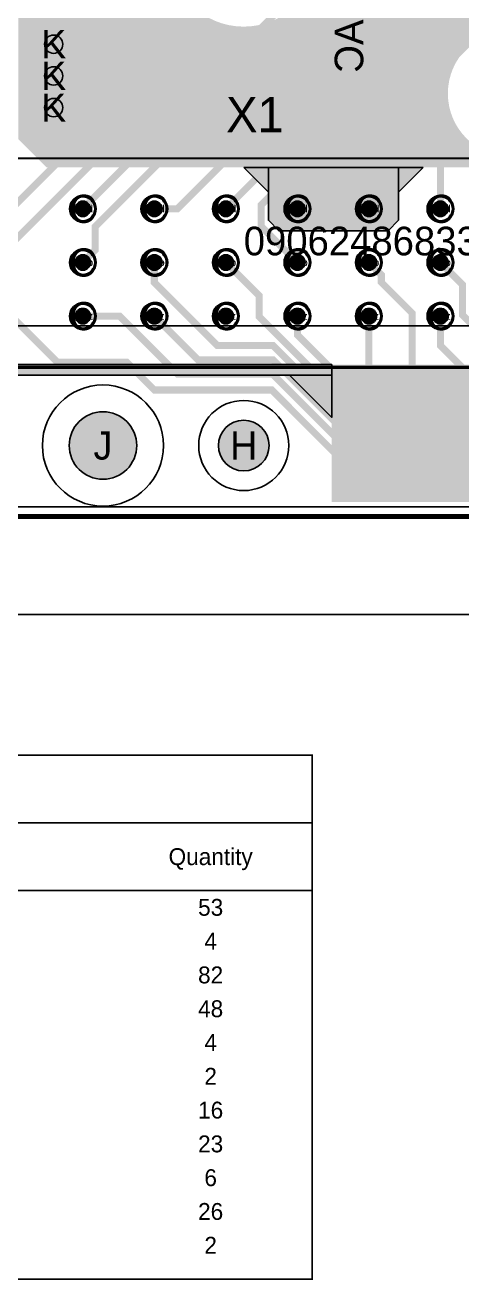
# Model space of a CAD drawing. Extents: x -2 to 260, y -54 to 137.
# Drawn here: x 102.5 to 133.5, y -54.3 to 34.9 of the extents above; entities that cross this region are included whole.
import ezdxf
from ezdxf.enums import TextEntityAlignment as Align

# ---------------------------------------------------------------- set-up
doc = ezdxf.new("R2010")
doc.units = 0
doc.header["$MEASUREMENT"] = 0
for name, color, linetype in [('ASSEMBLY_OUTLINES_TOP', 102, 'CONTINUOUS'), ('ASSEMBLY_PART_NUMBERS_BTM', 191, 'CONTINUOUS'), ('ASSEMBLY_PART_NUMBERS_TOP', 102, 'CONTINUOUS'), ('ASSEMBLY_REF_DES_TOP', 102, 'CONTINUOUS'), ('BOARD_OUTLINE', 10, 'CONTINUOUS'), ('DRILL_DRAWING', 21, 'CONTINUOUS'), ('GENERATED_SILKSCREEN_TOP', 140, 'CONTINUOUS'), ('MANUFACTURING_OUTLINES', 10, 'CONTINUOUS'), ('MOUNTING_HOLE_PADS_LAYER14', 150, 'CONTINUOUS'), ('MOUNTING_HOLE_PADS_LAYER15', 230, 'CONTINUOUS'), ('MOUNTING_HOLES_LAYER_BOT17', 42, 'CONTINUOUS'), ('MOUNTING_HOLES_LAYER_TOP', 42, 'CONTINUOUS'), ('PART_HOLES_LAYER_BOTTOM', 30, 'CONTINUOUS'), ('PART_HOLES_LAYER_TOP', 30, 'CONTINUOUS'), ('PART_PADS_LAYER_BOTTOM', 230, 'CONTINUOUS'), ('PART_PADS_LAYER_TOP', 150, 'CONTINUOUS'), ('PIN_NUMBERS_BTM', 8, 'CONTINUOUS'), ('PIN_NUMBERS_TOP', 8, 'CONTINUOUS'), ('PLACEMENT_OUTLINES_TOP', 130, 'CONTINUOUS'), ('PLANE_DATA_LAYER_TOP', 150, 'CONTINUOUS'), ('PLANE_SHAPES_LAYER_TOP', 150, 'CONTINUOUS'), ('ROUTE_BORDER', 151, 'CONTINUOUS'), ('SILKSCREEN_OUTLINES_TOP', 150, 'CONTINUOUS'), ('SOLDERMASK_PADS_BTM', 102, 'CONTINUOUS'), ('SOLDERMASK_PADS_TOP', 102, 'CONTINUOUS'), ('TRACES_LAYER_BOTTOM', 230, 'CONTINUOUS')]:
    doc.layers.add(name, color=color, linetype=linetype)
doc.styles.add('COURIER_NEW', font='COUR.TTF')
doc.styles.add('VERIBEST_GERBER_0', font='txt')

msp = doc.modelspace()

# ---------------------------------------------------------------- hatches: boundary and pattern name
at = {"layer": 'MOUNTING_HOLES_LAYER_BOT17'}
h = msp.add_hatch(color=256, dxfattribs=at)
edge = h.paths.add_edge_path()
edge.add_arc((104.5, 33.5), 0.65, 0, 360)
h = msp.add_hatch(color=256, dxfattribs=at)
edge = h.paths.add_edge_path()
edge.add_arc((104.5, 31.25), 0.65, 0, 360)
h = msp.add_hatch(color=256, dxfattribs=at)
edge = h.paths.add_edge_path()
edge.add_arc((104.5, 29), 0.65, 0, 360)
h = msp.add_hatch(color=256, dxfattribs=at)
edge = h.paths.add_edge_path()
edge.add_arc((108, 5), 2.4, 0, 360)
h = msp.add_hatch(color=256, dxfattribs=at)
edge = h.paths.add_edge_path()
edge.add_arc((118, 5), 1.8, 0, 360)
at = {"layer": 'MOUNTING_HOLES_LAYER_TOP'}
h = msp.add_hatch(color=256, dxfattribs=at)
edge = h.paths.add_edge_path()
edge.add_arc((104.5, 33.5), 0.65, 0, 360)
h = msp.add_hatch(color=256, dxfattribs=at)
edge = h.paths.add_edge_path()
edge.add_arc((104.5, 31.25), 0.65, 0, 360)
h = msp.add_hatch(color=256, dxfattribs=at)
edge = h.paths.add_edge_path()
edge.add_arc((104.5, 29), 0.65, 0, 360)
h = msp.add_hatch(color=256, dxfattribs=at)
edge = h.paths.add_edge_path()
edge.add_arc((108, 5), 2.4, 0, 360)
h = msp.add_hatch(color=256, dxfattribs=at)
edge = h.paths.add_edge_path()
edge.add_arc((118, 5), 1.8, 0, 360)
at = {"layer": 'PART_HOLES_LAYER_BOTTOM'}
h = msp.add_hatch(color=256, dxfattribs=at)
edge = h.paths.add_edge_path()
edge.add_arc((106.57, 21.81), 0.55, 0, 360)
h = msp.add_hatch(color=256, dxfattribs=at)
edge = h.paths.add_edge_path()
edge.add_arc((111.65, 21.81), 0.55, 0, 360)
h = msp.add_hatch(color=256, dxfattribs=at)
edge = h.paths.add_edge_path()
edge.add_arc((116.73, 21.81), 0.55, 0, 360)
h = msp.add_hatch(color=256, dxfattribs=at)
edge = h.paths.add_edge_path()
edge.add_arc((121.81, 21.81), 0.55, 0, 360)
h = msp.add_hatch(color=256, dxfattribs=at)
edge = h.paths.add_edge_path()
edge.add_arc((126.89, 21.81), 0.55, 0, 360)
h = msp.add_hatch(color=256, dxfattribs=at)
edge = h.paths.add_edge_path()
edge.add_arc((131.97, 21.81), 0.55, 0, 360)
h = msp.add_hatch(color=256, dxfattribs=at)
edge = h.paths.add_edge_path()
edge.add_arc((106.57, 18), 0.55, 0, 360)
h = msp.add_hatch(color=256, dxfattribs=at)
edge = h.paths.add_edge_path()
edge.add_arc((111.65, 18), 0.55, 0, 360)
h = msp.add_hatch(color=256, dxfattribs=at)
edge = h.paths.add_edge_path()
edge.add_arc((116.73, 18), 0.55, 0, 360)
h = msp.add_hatch(color=256, dxfattribs=at)
edge = h.paths.add_edge_path()
edge.add_arc((121.81, 18), 0.55, 0, 360)
h = msp.add_hatch(color=256, dxfattribs=at)
edge = h.paths.add_edge_path()
edge.add_arc((126.89, 18), 0.55, 0, 360)
h = msp.add_hatch(color=256, dxfattribs=at)
edge = h.paths.add_edge_path()
edge.add_arc((131.97, 18), 0.55, 0, 360)
h = msp.add_hatch(color=256, dxfattribs=at)
edge = h.paths.add_edge_path()
edge.add_arc((106.57, 14.19), 0.55, 0, 360)
h = msp.add_hatch(color=256, dxfattribs=at)
edge = h.paths.add_edge_path()
edge.add_arc((111.65, 14.19), 0.55, 0, 360)
h = msp.add_hatch(color=256, dxfattribs=at)
edge = h.paths.add_edge_path()
edge.add_arc((116.73, 14.19), 0.55, 0, 360)
h = msp.add_hatch(color=256, dxfattribs=at)
edge = h.paths.add_edge_path()
edge.add_arc((121.81, 14.19), 0.55, 0, 360)
h = msp.add_hatch(color=256, dxfattribs=at)
edge = h.paths.add_edge_path()
edge.add_arc((126.89, 14.19), 0.55, 0, 360)
h = msp.add_hatch(color=256, dxfattribs=at)
edge = h.paths.add_edge_path()
edge.add_arc((131.97, 14.19), 0.55, 0, 360)
at = {"layer": 'PART_HOLES_LAYER_TOP'}
h = msp.add_hatch(color=256, dxfattribs=at)
edge = h.paths.add_edge_path()
edge.add_arc((106.57, 21.81), 0.55, 0, 360)
h = msp.add_hatch(color=256, dxfattribs=at)
edge = h.paths.add_edge_path()
edge.add_arc((111.65, 21.81), 0.55, 0, 360)
h = msp.add_hatch(color=256, dxfattribs=at)
edge = h.paths.add_edge_path()
edge.add_arc((116.73, 21.81), 0.55, 0, 360)
h = msp.add_hatch(color=256, dxfattribs=at)
edge = h.paths.add_edge_path()
edge.add_arc((121.81, 21.81), 0.55, 0, 360)
h = msp.add_hatch(color=256, dxfattribs=at)
edge = h.paths.add_edge_path()
edge.add_arc((126.89, 21.81), 0.55, 0, 360)
h = msp.add_hatch(color=256, dxfattribs=at)
edge = h.paths.add_edge_path()
edge.add_arc((131.97, 21.81), 0.55, 0, 360)
h = msp.add_hatch(color=256, dxfattribs=at)
edge = h.paths.add_edge_path()
edge.add_arc((106.57, 18), 0.55, 0, 360)
h = msp.add_hatch(color=256, dxfattribs=at)
edge = h.paths.add_edge_path()
edge.add_arc((111.65, 18), 0.55, 0, 360)
h = msp.add_hatch(color=256, dxfattribs=at)
edge = h.paths.add_edge_path()
edge.add_arc((116.73, 18), 0.55, 0, 360)
h = msp.add_hatch(color=256, dxfattribs=at)
edge = h.paths.add_edge_path()
edge.add_arc((121.81, 18), 0.55, 0, 360)
h = msp.add_hatch(color=256, dxfattribs=at)
edge = h.paths.add_edge_path()
edge.add_arc((126.89, 18), 0.55, 0, 360)
h = msp.add_hatch(color=256, dxfattribs=at)
edge = h.paths.add_edge_path()
edge.add_arc((131.97, 18), 0.55, 0, 360)
h = msp.add_hatch(color=256, dxfattribs=at)
edge = h.paths.add_edge_path()
edge.add_arc((106.57, 14.19), 0.55, 0, 360)
h = msp.add_hatch(color=256, dxfattribs=at)
edge = h.paths.add_edge_path()
edge.add_arc((111.65, 14.19), 0.55, 0, 360)
h = msp.add_hatch(color=256, dxfattribs=at)
edge = h.paths.add_edge_path()
edge.add_arc((116.73, 14.19), 0.55, 0, 360)
h = msp.add_hatch(color=256, dxfattribs=at)
edge = h.paths.add_edge_path()
edge.add_arc((121.81, 14.19), 0.55, 0, 360)
h = msp.add_hatch(color=256, dxfattribs=at)
edge = h.paths.add_edge_path()
edge.add_arc((126.89, 14.19), 0.55, 0, 360)
h = msp.add_hatch(color=256, dxfattribs=at)
edge = h.paths.add_edge_path()
edge.add_arc((131.97, 14.19), 0.55, 0, 360)
at = {"layer": 'PLANE_DATA_LAYER_TOP'}
h = msp.add_hatch(color=256, dxfattribs=at)
h.paths.add_polyline_path([(229.75, 50.218438), (229.749998, 49.03156), (229.749998, 49.031559, -0.198909956), (229.72768, 48.977678), (229.272322, 48.52232, -0.198913366), (229.21844, 48.500002), (222.000004, 48.5, 0.207684346), (221.999998, 48.499998), (221.250002, 47.750002), (221.25, 47.749996), (221.25, 1.0762, -0.414213562), (221.1738, 1), (217.3262, 1, -0.414213562), (217.25, 1.0762), (217.25, 14.249996), (217.249997, 14.250001), (214.000002, 17.499998, 0.207684346), (213.999996, 17.5), (209.250004, 17.5, 0.207684346), (209.249998, 17.499998), (202.522322, 10.77232, -0.198913366), (202.46844, 10.750002), (188.250004, 10.75, 0.207684346), (188.249998, 10.749998), (184.000002, 6.500002), (184, 6.499996), (184, 1.0762, -0.414213562), (183.9238, 1), (124.3262, 1, -0.414213562), (124.25, 1.0762), (124.25, 6.999996), (124.249997, 7.000001), (121.250002, 9.999998, 0.207684346), (121.249996, 10), (95.250004, 10, 0.207684346), (95.249998, 9.999998), (92.500002, 7.250002), (92.5, 7.249996), (92.5, 1.0762, -0.414213562), (92.4238, 1), (71.8262, 1, -0.414213562), (71.75, 1.0762), (71.75, 7.499996), (71.749997, 7.500001), (69.250002, 9.999998, 0.207684346), (69.249996, 10), (63.250004, 10, 0.207684346), (63.249998, 9.999998), (60.750002, 7.500002), (60.75, 7.499996), (60.75, 1.0762, -0.414213562), (60.6738, 1), (40.0762, 1, -0.414213562), (40, 1.0762), (40, 7.749996), (39.999997, 7.750001), (37.750002, 9.999998, 0.207684346), (37.749996, 10), (33.000004, 10, 0.207684346), (32.999998, 9.999998), (30.750002, 7.750002), (30.75, 7.749996), (30.75, 1.0762, -0.414213562), (30.6738, 1), (11.0762, 1, -0.414213562), (11, 1.0762), (11, 7.999996), (10.999997, 8.000001), (8.250002, 10.749998, 0.207684346), (8.249996, 10.75), (1.3262, 10.75, -0.414213562), (1.25, 10.8262), (1.25, 24.9238, -0.414213562), (1.3262, 25), (16.293644, 25), (69.798438, 24.999998), (75.21844, 24.999998, -0.198913366), (75.272322, 24.97768), (76.72768, 23.522322, -0.198909956), (76.749998, 23.468441), (76.749998, 23.46844), (76.75, 13.500004), (76.750003, 13.499999), (79.499998, 10.750002, 0.207684346), (79.500004, 10.75), (160.499996, 10.75, 0.207684346), (160.500002, 10.750002), (165.999998, 16.249998), (166, 16.250004), (166, 19.749996), (165.999997, 19.750001), (161.000002, 24.749998, 0.207684346), (160.999996, 24.75), (130.750004, 24.75, 0.207684346), (130.749998, 24.749998), (129.000002, 23.000002), (129, 22.999996), (128.999998, 21.03156), (128.999998, 21.031559, -0.198909956), (128.97768, 20.977678), (128.272322, 20.27232, -0.198913366), (128.21844, 20.250002), (120.53156, 20.250002, -0.198913366), (120.477678, 20.27232), (119.77232, 20.977678, -0.198909956), (119.750002, 21.031559), (119.750002, 21.03156), (119.75, 22.999996), (119.749997, 23.000001), (118.000002, 24.749998, 0.207684346), (117.999996, 24.75), (104.03156, 24.750002, -0.198913366), (103.977678, 24.77232), (102.02232, 26.727678, -0.198909956), (102.000002, 26.781559), (102.000002, 36.718441, -0.198909956), (102.02232, 36.772322), (105.227678, 39.97768, -0.198913366), (105.28156, 39.999998), (112.674345, 40, -0.410029908), (112.750537, 39.92489, 0.985798357), (123.249463, 39.92489, -0.410029908), (123.325655, 40), (145.749996, 40, 0.207684346), (145.750002, 40.000002), (151.727678, 45.97768, -0.198913366), (151.78156, 45.999998), (184.852185, 45.999999), (207.1738, 46, -0.414213562), (207.25, 45.9238), (207.25, 26.000004), (207.250003, 25.999999), (208.999998, 24.250002, 0.207684346), (209.000004, 24.25), (213.749996, 24.25, 0.207684346), (213.750002, 24.250002), (214.249998, 24.749998), (214.25, 24.750004), (214.25, 26.749996), (214.249997, 26.750001), (210.77232, 30.227678, -0.198909956), (210.750002, 30.281559), (210.750002, 45.968441, -0.198909956), (210.77232, 46.022322), (215.477678, 50.72768, -0.198913366), (215.53156, 50.749998), (229.21844, 50.749998, -0.198913366), (229.272322, 50.72768), (229.727682, 50.27232, -0.198909956), (229.75, 50.218439)], flags=0)
h.paths.add_polyline_path([(27.567765, 10.750006, 0.055267203), (27.706356, 12.000003, 1), (16.293644, 12.000003, 0.055267203), (16.432235, 10.750006), (16.432236, 10.750002, -0.095035575), (16.443819, 10.723735, 0.033178105), (16.661459, 10.000006), (16.66146, 10.000004, 0.216609195), (16.661465, 9.999999, -0.245306694), (16.714475, 9.953482, 0.685149888), (27.285525, 9.953482, -0.245306694), (27.338535, 9.999999, 0.216609195), (27.33854, 10.000004), (27.338541, 10.000006, 0.033178105), (27.556181, 10.723735, -0.095035575), (27.567764, 10.750002)], flags=0)
h.paths.add_polyline_path([(69.798438, 17.75, -1), (76.201562, 17.75, -1)], flags=0)
h.paths.add_polyline_path([(104.957479, 32.444911, 4.820087758), (104.042521, 32.444911, -0.656361766), (104.042521, 32.305089, 0.65636257), (104.042521, 30.194911, -0.656361766), (104.042521, 30.055089, 4.820087758), (104.957479, 30.055089, -0.656361766), (104.957479, 30.194911, 0.65636257), (104.957479, 32.305089, -0.656361766)], flags=0)
h.paths.add_polyline_path([(120.46, 21.81, -1), (123.16, 21.81, -1)], flags=0)
h.paths.add_polyline_path([(125.54, 21.81, -1), (128.24, 21.81, -1)], flags=0)
h.paths.add_polyline_path([(132.5, 30, -1), (141.5, 30, -1)], flags=0)
h.paths.add_polyline_path([(184.852185, 40, -1), (195.147815, 40, -1)], flags=0)
for points in [[(121.81, 21.81), (120.801524, 22.818476)], [(121.81, 21.81), (122.818476, 22.818476)], [(126.89, 21.81), (125.881524, 22.818476)], [(126.89, 21.81), (127.898476, 22.818476)], [(121.81, 21.81), (120.752662, 20.852878)], [(121.81, 21.81), (122.867338, 20.852878)], [(126.89, 21.81), (125.832662, 20.852878)], [(126.89, 21.81), (127.947338, 20.852878)]]:
    msp.add_hatch(color=256, dxfattribs=at).paths.add_polyline_path(points, is_closed=False, flags=0)
at = {"layer": 'PLANE_SHAPES_LAYER_TOP'}
h = msp.add_hatch(color=256, dxfattribs=at)
h.paths.add_polyline_path([(207.25, 24.75), (104, 24.75), (102, 26.75), (102, 36.75), (105.25, 40), (112.75, 40, 1), (123.25, 40), (151.5, 40), (151.5, 45.75), (151.75, 46), (207.25, 46)], flags=0)
h.paths.add_polyline_path([(132.5, 30, -1), (141.5, 30, -1)], flags=0)
h.paths.add_polyline_path([(184.852185, 40, -1), (195.147815, 40, -1)], flags=0)
for points in [[(118, 24.75), (119.75, 23), (119.75, 24.75)], [(129, 21), (128.25, 20.25), (120.5, 20.25), (119.75, 21), (119.75, 24.75), (129, 24.75)], [(130.75, 24.75), (129, 23), (129, 24.75)], [(124.25, 10), (27.338539, 10, 0.034360887), (27.562149, 10.75), (124.25, 10.75)], [(121.25, 10), (124.25, 7), (124.25, 10)]]:
    msp.add_hatch(color=256, dxfattribs=at).paths.add_polyline_path(points, flags=0)

# ---------------------------------------------------------------- linework, layer by layer
at = {"layer": 'ASSEMBLY_OUTLINES_TOP'}
for points in [[(30.5, -7), (30.5, 128), (205.5, 128), (205.5, -7)], [(70.6, 10.6), (70.6, 25.4), (165.4, 25.4), (165.4, 10.6)], [(32, 10.5), (32, 13.5), (202, 13.5), (202, 10.5)]]:
    msp.add_lwpolyline(points, close=True, dxfattribs=at)
at = {"layer": 'BOARD_OUTLINE', "const_width": 0.25}
msp.add_lwpolyline([(0, 1.5), (0, 118.5, -0.414213562), (1.5, 120), (258.5, 120, -0.414213562), (260, 118.5), (260, 1.5, -0.414213562), (258.5, 0), (1.5, 0, -0.414213562)], format="xyb", close=True, dxfattribs=at)
at = {"layer": 'DRILL_DRAWING', "const_width": 0.12}
msp.add_lwpolyline([(-0.75, -54.2), (-0.75, -17), (122.85, -17), (122.85, -54.2)], close=True, dxfattribs=at)
for points in [[(-0.75, -21.8), (122.85, -21.8)], [(-0.75, -26.6), (122.85, -26.6)]]:
    msp.add_lwpolyline(points, dxfattribs=at)
at = {"layer": 'GENERATED_SILKSCREEN_TOP', "const_width": 0.15}
msp.add_lwpolyline([(70.6, 10.6), (70.6, 25.4), (165.4, 25.4), (165.4, 10.6)], close=True, dxfattribs=at)
at = {"layer": 'MANUFACTURING_OUTLINES'}
msp.add_lwpolyline([(260.150405, 1.5, -0.414213562), (258.5, -0.150405), (1.5, -0.150405, -0.414213562), (-0.150405, 1.5), (-0.150405, 118.5, -0.414213562), (1.5, 120.150405), (258.5, 120.150405, -0.414213562), (260.150405, 118.5)], format="xyb", close=True, dxfattribs=at)
at = {"layer": 'MOUNTING_HOLE_PADS_LAYER14'}
for centre, radius in [((108, 5), 4.3), ((118, 5), 3.2)]:
    msp.add_circle(centre, radius, dxfattribs=at)
at = {"layer": 'MOUNTING_HOLE_PADS_LAYER15'}
for centre, radius in [((108, 5), 4.3), ((118, 5), 3.2)]:
    msp.add_circle(centre, radius, dxfattribs=at)
at = {"layer": 'MOUNTING_HOLES_LAYER_BOT17'}
for centre, radius in [((104.5, 33.5), 0.65), ((104.5, 31.25), 0.65), ((104.5, 29), 0.65), ((108, 5), 2.4), ((118, 5), 1.8)]:
    msp.add_circle(centre, radius, dxfattribs=at)
at = {"layer": 'MOUNTING_HOLES_LAYER_TOP'}
for centre, radius in [((104.5, 33.5), 0.65), ((104.5, 31.25), 0.65), ((104.5, 29), 0.65), ((108, 5), 2.4), ((118, 5), 1.8)]:
    msp.add_circle(centre, radius, dxfattribs=at)
at = {"layer": 'PART_HOLES_LAYER_BOTTOM'}
for centre in [(106.57, 21.81), (111.65, 21.81), (116.73, 21.81), (121.81, 21.81), (126.89, 21.81), (131.97, 21.81), (106.57, 18), (111.65, 18), (116.73, 18), (121.81, 18), (126.89, 18), (131.97, 18), (106.57, 14.19), (111.65, 14.19), (116.73, 14.19), (121.81, 14.19), (126.89, 14.19), (131.97, 14.19)]:
    msp.add_circle(centre, 0.55, dxfattribs=at)
at = {"layer": 'PART_HOLES_LAYER_TOP'}
for centre in [(106.57, 21.81), (111.65, 21.81), (116.73, 21.81), (121.81, 21.81), (126.89, 21.81), (131.97, 21.81), (106.57, 18), (111.65, 18), (116.73, 18), (121.81, 18), (126.89, 18), (131.97, 18), (106.57, 14.19), (111.65, 14.19), (116.73, 14.19), (121.81, 14.19), (126.89, 14.19), (131.97, 14.19)]:
    msp.add_circle(centre, 0.55, dxfattribs=at)
at = {"layer": 'PART_PADS_LAYER_BOTTOM'}
for centre in [(106.57, 21.81), (111.65, 21.81), (116.73, 21.81), (121.81, 21.81), (126.89, 21.81), (131.97, 21.81), (106.57, 18), (111.65, 18), (116.73, 18), (121.81, 18), (126.89, 18), (131.97, 18), (106.57, 14.19), (111.65, 14.19), (116.73, 14.19), (121.81, 14.19), (126.89, 14.19), (131.97, 14.19)]:
    msp.add_circle(centre, 0.85, dxfattribs=at)
at = {"layer": 'PART_PADS_LAYER_TOP'}
for centre in [(106.57, 21.81), (111.65, 21.81), (116.73, 21.81), (121.81, 21.81), (126.89, 21.81), (131.97, 21.81), (106.57, 18), (111.65, 18), (116.73, 18), (121.81, 18), (126.89, 18), (131.97, 18), (106.57, 14.19), (111.65, 14.19), (116.73, 14.19), (121.81, 14.19), (126.89, 14.19), (131.97, 14.19)]:
    msp.add_circle(centre, 0.85, dxfattribs=at)
at = {"layer": 'PLACEMENT_OUTLINES_TOP'}
msp.add_lwpolyline([(70.6, 10.6), (70.6, 25.4), (165.4, 25.4), (165.4, 10.6)], close=True, dxfattribs=at)
at = {"layer": 'PLANE_DATA_LAYER_TOP', "const_width": 0.75}
for points in [[(121.81, 21.81), (120.801524, 22.818476)], [(121.81, 21.81), (122.818476, 22.818476)], [(126.89, 21.81), (125.881524, 22.818476)], [(126.89, 21.81), (127.898476, 22.818476)], [(121.81, 21.81), (120.752662, 20.852878)], [(121.81, 21.81), (122.867338, 20.852878)], [(126.89, 21.81), (125.832662, 20.852878)], [(126.89, 21.81), (127.947338, 20.852878)]]:
    msp.add_lwpolyline(points, dxfattribs=at)
at = {"layer": 'PLANE_SHAPES_LAYER_TOP'}
for points in [[(118, 24.75), (119.75, 23), (119.75, 24.75)], [(129, 21), (128.25, 20.25), (120.5, 20.25), (119.75, 21), (119.75, 24.75), (129, 24.75)], [(130.75, 24.75), (129, 23), (129, 24.75)], [(121.25, 10), (124.25, 7), (124.25, 10)]]:
    msp.add_lwpolyline(points, close=True, dxfattribs=at)
msp.add_lwpolyline([(124.25, 10), (27.338539, 10, 0.034360887), (27.562149, 10.75), (124.25, 10.75)], format="xyb", close=True, dxfattribs=at)
msp.add_solid([(124.25, 1), (184, 1), (124.25, 10.75), (184, 10.75)], dxfattribs=at)
at = {"layer": 'ROUTE_BORDER'}
msp.add_lwpolyline([(0.635, 0.635), (0.635, 119.5), (259.5, 119.5), (259.5, 0.635)], close=True, dxfattribs=at)
at = {"layer": 'SILKSCREEN_OUTLINES_TOP'}
msp.add_lwpolyline([(70.6, 10.6), (70.6, 25.4), (165.4, 25.4), (165.4, 10.6)], close=True, dxfattribs=at)
at = {"layer": 'SOLDERMASK_PADS_BTM'}
for centre in [(106.57, 21.81), (111.65, 21.81), (116.73, 21.81), (121.81, 21.81), (126.89, 21.81), (131.97, 21.81), (106.57, 18), (111.65, 18), (116.73, 18), (121.81, 18), (126.89, 18), (131.97, 18), (106.57, 14.19), (111.65, 14.19), (116.73, 14.19), (121.81, 14.19), (126.89, 14.19), (131.97, 14.19)]:
    msp.add_circle(centre, 0.95, dxfattribs=at)
at = {"layer": 'SOLDERMASK_PADS_TOP'}
for centre in [(106.57, 21.81), (111.65, 21.81), (116.73, 21.81), (121.81, 21.81), (126.89, 21.81), (131.97, 21.81), (106.57, 18), (111.65, 18), (116.73, 18), (121.81, 18), (126.89, 18), (131.97, 18), (106.57, 14.19), (111.65, 14.19), (116.73, 14.19), (121.81, 14.19), (126.89, 14.19), (131.97, 14.19)]:
    msp.add_circle(centre, 0.95, dxfattribs=at)
at = {"layer": 'TRACES_LAYER_BOTTOM'}
for points, const_width in [([(224.4, 50.5), (202.535036, 50.5), (198.701489, 46.666453), (187.241079, 46.666453), (179.680305, 39.105679), (123.713574, 39.105679), (123.690826, 39.082931), (123.659443, 39.082931), (117.896307, 33.319795), (112.999795, 33.319795), (101.49, 21.81)], 0.5), ([(224.4, 49), (202.208887, 49), (199.104716, 45.895829), (187.477663, 45.895829), (180.014765, 38.432931), (124.524573, 38.432931), (118.156027, 32.064385), (114.242501, 32.064385), (101.49, 19.311884), (101.49, 18)], 0.5), ([(223, 47.5), (202.157036, 47.5), (199.855303, 45.198267), (187.761341, 45.198267), (180.346005, 37.782931), (125.418583, 37.782931), (118.358047, 30.722395), (115.482395, 30.722395), (106.57, 21.81)], 0.5), ([(224.4, 46), (201.882327, 46), (200.407194, 44.524867), (188.044602, 44.524867), (180.652666, 37.132931), (126.518248, 37.132931), (118.853434, 29.468117), (116.371711, 29.468117), (107.453884, 20.55029), (107.453884, 18.883884), (106.57, 18)], 0.5), ([(111.65, 21.81), (113.283509, 21.81), (127.95644, 36.482931), (180.921905, 36.482931), (188.290441, 43.851467), (201.149708, 43.851467), (201.798241, 44.5), (224.4, 44.5)], 0.5), ([(116.73, 21.81), (130.752931, 35.832931), (194.775192, 35.832931), (201.942261, 43), (223, 43)], 0.5), ([(223, 41.5), (201.510883, 41.5), (195.193814, 35.182931), (132.344207, 35.182931), (119.23118, 22.069904), (119.23118, 20.57882), (121.81, 18)], 0.5), ([(131.97, 21.81), (131.97, 31.588794), (134.914137, 34.532931), (195.606759, 34.532931), (201.073828, 40), (223, 40)], 0.5), ([(121.81, 21.81), (126.89, 21.81)], 1), ([(223, 17.3), (221.94545, 17.3), (218.176016, 21.069434), (200.33695, 21.069434), (198.428402, 19.160886), (179.834858, 19.160886), (169.550764, 8.876792), (138.938668, 8.876792), (133.543122, 14.272338), (133.543122, 16.426878), (131.97, 18)], 0.5), ([(224.4, 15.75), (222.255224, 15.75), (217.638969, 20.366255), (200.744881, 20.366255), (198.693227, 18.314601), (180.409608, 18.314601), (170.168611, 8.073604), (135.994712, 8.073604), (131.97, 12.098316), (131.97, 14.19)], 0.5), ([(223, 14.3), (221.840001, 14.3), (216.467892, 19.672109), (201.190705, 19.672109), (198.913322, 17.394726), (181.039953, 17.394726), (170.948567, 7.30334), (132.685111, 7.30334), (129.967976, 10.020475), (129.967976, 14.395124), (127.773884, 16.589216), (127.773884, 17.116116), (126.89, 18)], 0.5), ([(126.89, 14.19), (126.89, 10.63857), (131.025512, 6.503058), (171.772091, 6.503058), (181.670294, 16.401261), (199.088687, 16.401261), (201.612723, 18.925297), (215.808134, 18.925297), (221.667131, 13.0663), (221.6837, 13.0663), (221.95, 12.8), (223, 12.8)], 0.5), ([(111.65, 18), (111.65, 16.572691), (116.112312, 12.110379), (120.065351, 12.110379), (128.034706, 4.141024), (174.218599, 4.141024), (183.659854, 13.582279), (199.819585, 13.582279), (203.069419, 16.832113), (213.938401, 16.832113), (221.728051, 9.042463), (222.257537, 9.042463), (223, 8.3)], 0.5), ([(116.73, 18), (119.086331, 15.643669), (119.086331, 14.165211), (128.283328, 4.968214), (173.314643, 4.968214), (182.779064, 14.432635), (199.501111, 14.432635), (202.587415, 17.518939), (214.486957, 17.518939), (221.463433, 10.542463), (222.257537, 10.542463), (223, 9.8)], 0.5), ([(121.81, 14.19), (121.81, 12.862797), (128.891531, 5.781266), (172.809957, 5.781266), (182.399692, 15.371001), (199.270647, 15.371001), (202.121764, 18.222118), (214.93412, 18.222118), (221.906238, 11.25), (224.4, 11.25)], 0.5), ([(111.65, 14.19), (114.764285, 11.075715), (120.079932, 11.075715), (127.828683, 3.326964), (175.160754, 3.326964), (184.449131, 12.615341), (200.079197, 12.615341), (203.626822, 16.162966), (213.354278, 16.162966), (221.974781, 7.542463), (222.257537, 7.542463), (223, 6.8)], 0.5), ([(101.49, 14.19), (104.753265, 10.926735), (109.667327, 10.926735), (111.651769, 8.942293), (119.986077, 8.942293), (127.270635, 1.657735), (176.925725, 1.657735), (185.920877, 10.652887), (206.4768, 10.652887), (212.784769, 4.344918), (212.78859, 4.344918), (213.383508, 3.75), (224.4, 3.75)], 0.5), ([(224.4, 5.25), (213.329026, 5.25), (206.895879, 11.683147), (185.209507, 11.683147), (176.026108, 2.499748), (127.621278, 2.499748), (120.062971, 10.058055), (113.312765, 10.058055), (109.18082, 14.19), (106.57, 14.19)], 0.5)]:
    msp.add_lwpolyline(points, dxfattribs=dict(at, const_width=const_width))

# ---------------------------------------------------------------- texts
at = {"layer": 'ASSEMBLY_PART_NUMBERS_BTM', "style": 'VERIBEST_GERBER_0', "text_generation_flag": 2}
msp.add_text('C3225X7T2J104K160AC', height=2.032, rotation=90, dxfattribs=at).set_placement((124.46, 62), align=Align.TOP_LEFT)
at = {"layer": 'ASSEMBLY_PART_NUMBERS_TOP', "style": 'VERIBEST_GERBER_0'}
msp.add_text('09062486833_MIN', height=2.032, dxfattribs=at).set_placement((118, 20.54), align=Align.TOP_LEFT)
at = {"layer": 'ASSEMBLY_REF_DES_TOP', "style": 'VERIBEST_GERBER_0'}
msp.add_text('X1', height=2.5, dxfattribs=at).set_placement((116.75, 29.75), align=Align.TOP_LEFT)
at = {"layer": 'DRILL_DRAWING', "style": 'VERIBEST_GERBER_0'}
for s, height, p in [('K', 2, (104.5, 33.5)), ('K', 2, (104.5, 31.25)), ('K', 2, (104.5, 29)), ('C', 2, (106.57, 21.81)), ('C', 2, (111.65, 21.81)), ('C', 2, (116.73, 21.81)), ('C', 2, (121.81, 21.81)), ('C', 2, (126.89, 21.81)), ('C', 2, (131.97, 21.81)), ('C', 2, (106.57, 18)), ('C', 2, (111.65, 18)), ('C', 2, (116.73, 18)), ('C', 2, (121.81, 18)), ('C', 2, (126.89, 18)), ('C', 2, (131.97, 18)), ('C', 2, (106.57, 14.19)), ('C', 2, (111.65, 14.19)), ('C', 2, (116.73, 14.19)), ('C', 2, (121.81, 14.19)), ('C', 2, (126.89, 14.19)), ('C', 2, (131.97, 14.19)), ('J', 2, (108, 5)), ('H', 2, (118, 5)), ('Quantity', 1.2, (115.65, -24.2)), ('53', 1.2, (115.65, -27.8)), ('4', 1.2, (115.65, -30.2)), ('82', 1.2, (115.65, -32.6)), ('48', 1.2, (115.65, -35)), ('4', 1.2, (115.65, -37.4)), ('2', 1.2, (115.65, -39.8)), ('16', 1.2, (115.65, -42.2)), ('23', 1.2, (115.65, -44.6)), ('6', 1.2, (115.65, -47)), ('26', 1.2, (115.65, -49.4)), ('2', 1.2, (115.65, -51.8))]:
    msp.add_text(s, height=height, dxfattribs=at).set_placement(p, align=Align.MIDDLE_CENTER)
at = {"layer": 'PIN_NUMBERS_BTM', "style": 'COURIER_NEW'}
for s, p in [('12d', (106.57, 21.81)), ('14d', (111.65, 21.81)), ('16d', (116.73, 21.81)), ('18d', (121.81, 21.81)), ('20d', (126.89, 21.81)), ('22d', (131.97, 21.81)), ('12b', (106.57, 18)), ('14b', (111.65, 18)), ('16b', (116.73, 18)), ('18b', (121.81, 18)), ('20b', (126.89, 18)), ('22b', (131.97, 18)), ('12z', (106.57, 14.19)), ('14z', (111.65, 14.19)), ('16z', (116.73, 14.19)), ('18z', (121.81, 14.19)), ('20z', (126.89, 14.19)), ('22z', (131.97, 14.19))]:
    msp.add_text(s, height=0.508, dxfattribs=at).set_placement(p, align=Align.MIDDLE_CENTER)
at = {"layer": 'PIN_NUMBERS_TOP', "style": 'COURIER_NEW'}
for s, p in [('12d', (106.57, 21.81)), ('14d', (111.65, 21.81)), ('16d', (116.73, 21.81)), ('18d', (121.81, 21.81)), ('20d', (126.89, 21.81)), ('22d', (131.97, 21.81)), ('12b', (106.57, 18)), ('14b', (111.65, 18)), ('16b', (116.73, 18)), ('18b', (121.81, 18)), ('20b', (126.89, 18)), ('22b', (131.97, 18)), ('12z', (106.57, 14.19)), ('14z', (111.65, 14.19)), ('16z', (116.73, 14.19)), ('18z', (121.81, 14.19)), ('20z', (126.89, 14.19)), ('22z', (131.97, 14.19))]:
    msp.add_text(s, height=0.508, dxfattribs=at).set_placement(p, align=Align.MIDDLE_CENTER)

doc.saveas('drawing.dxf')
